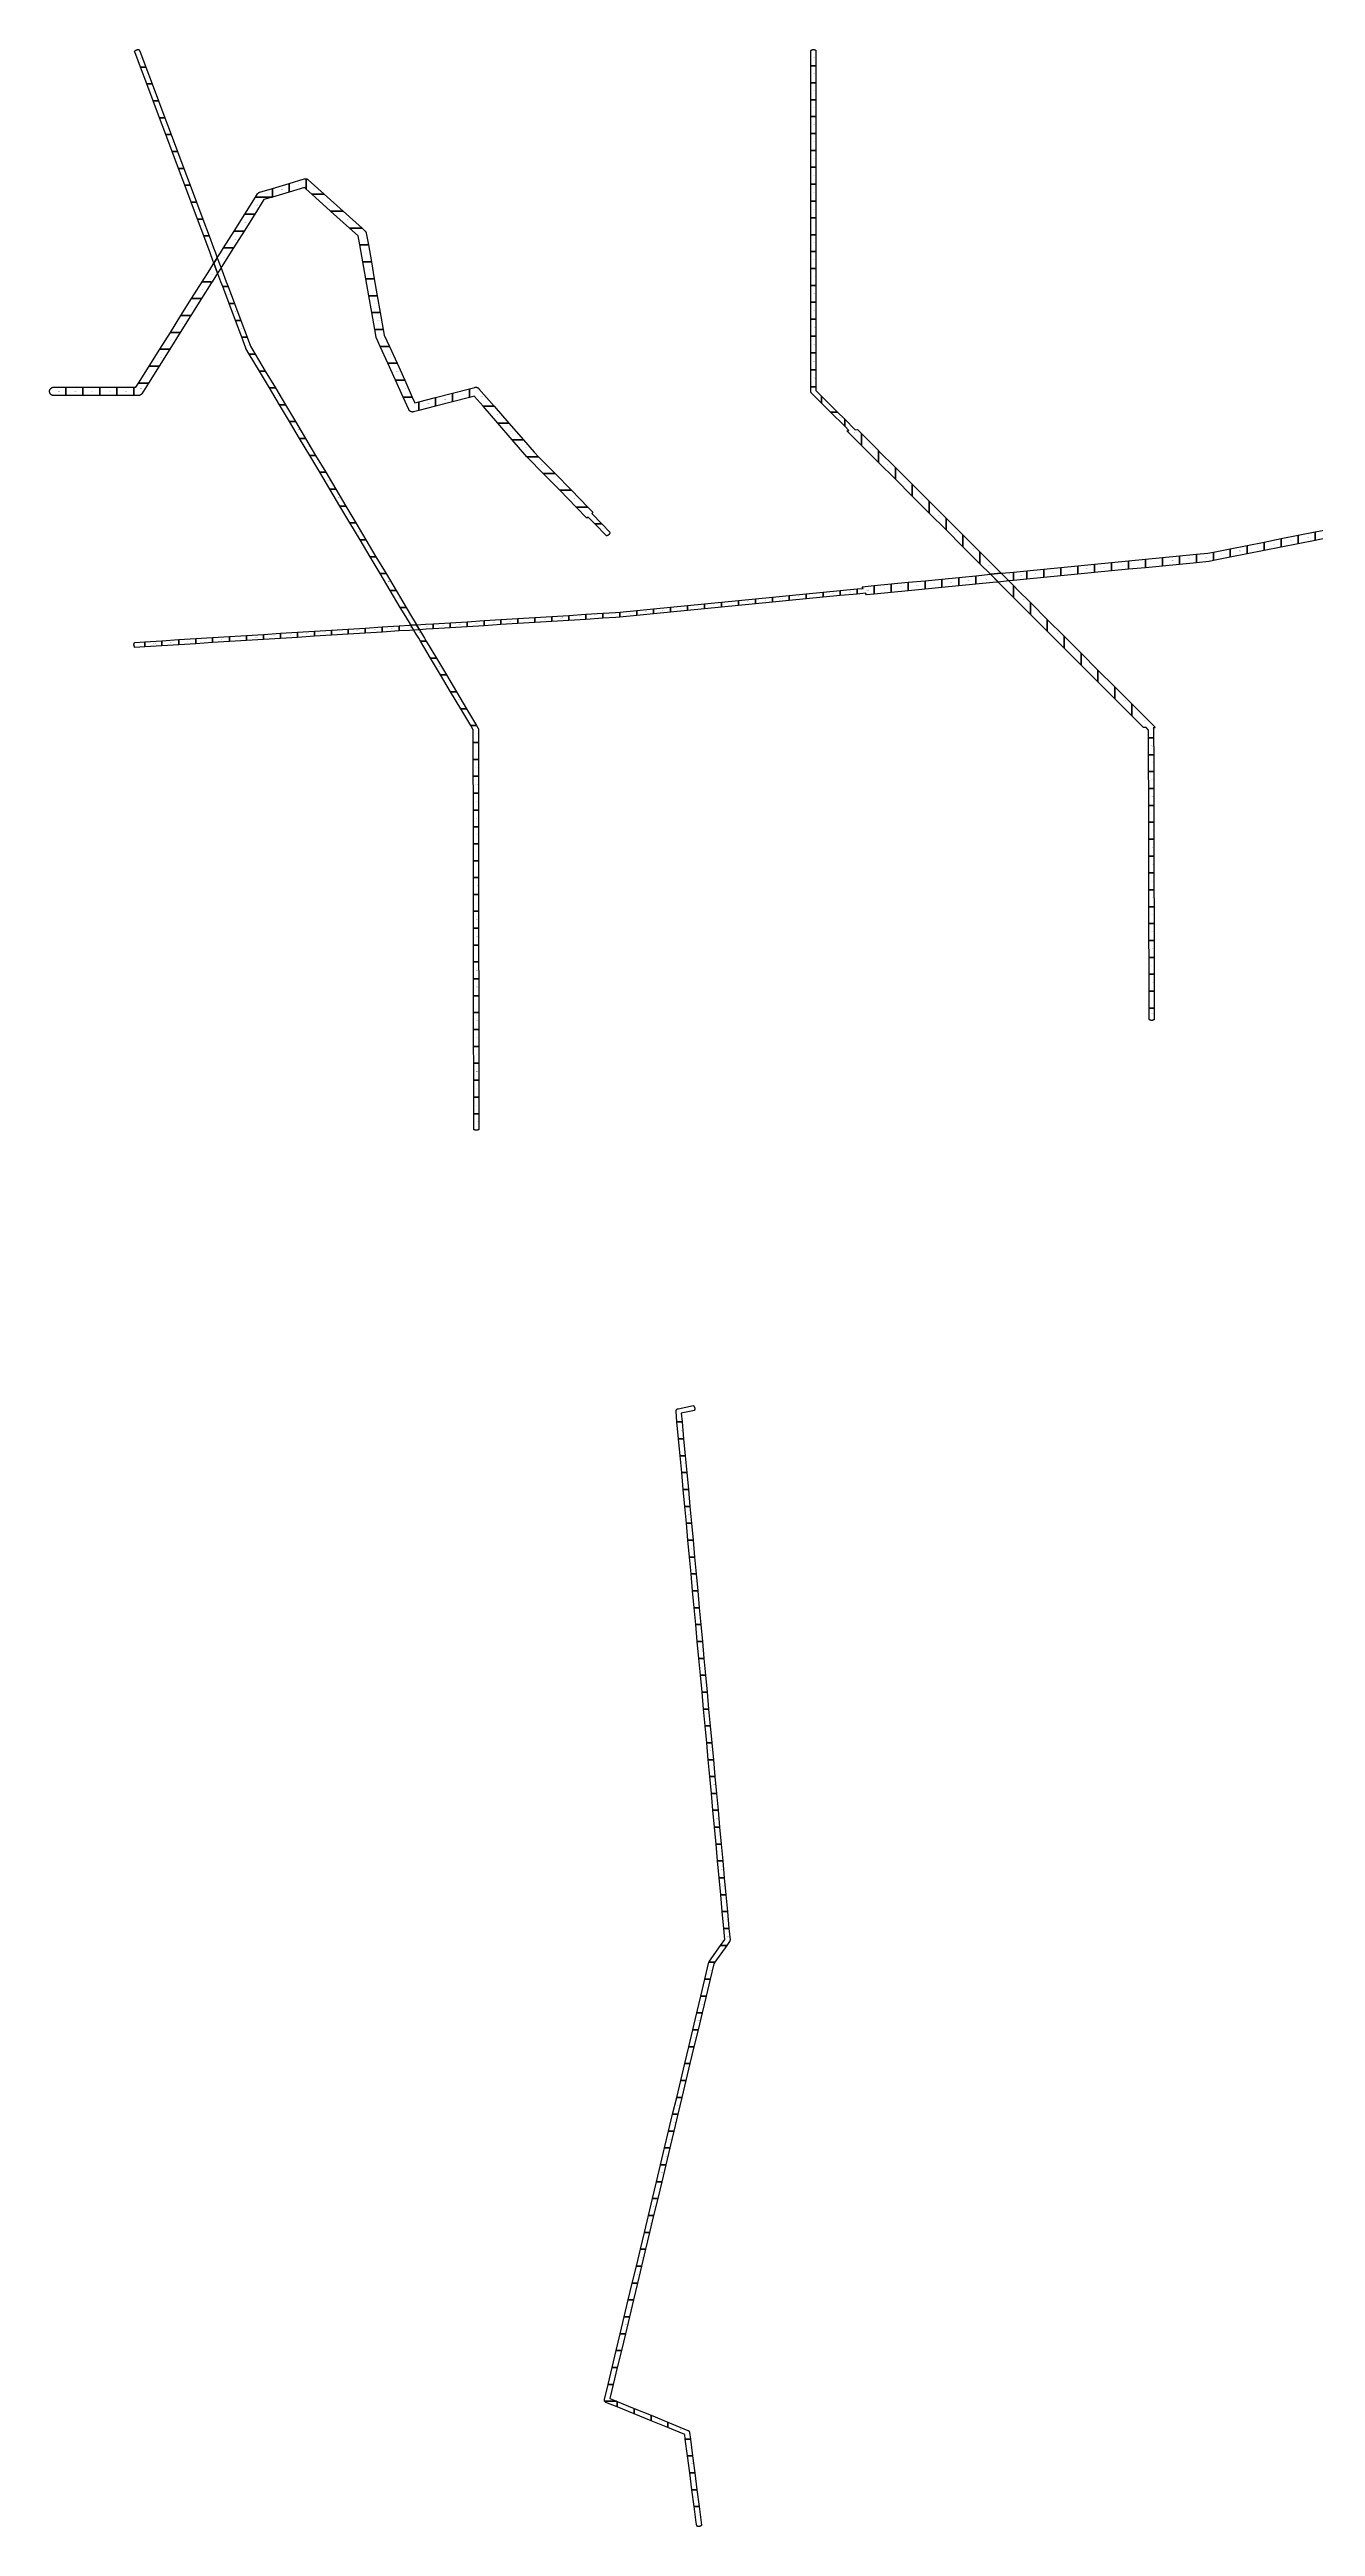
# Model space of a CAD drawing. Header units: inches. Extents: x 191938 to 500245, y 9613556 to 9818903.
# Drawn here: x 294750 to 369737, y 9613556 to 9760249 of the extents above; entities that cross this region are included whole.
import ezdxf

# ---------------------------------------------------------------- set-up
doc = ezdxf.new("R2010")
doc.units = ezdxf.units.IN
doc.header["$MEASUREMENT"] = 0
doc.layers.add('s', color=7, linetype='Continuous')
doc.layers.add('TILING_1_KM', color=10, linetype='Continuous')
doc.styles.get("Standard").update_dxf_attribs({"font": 'arial.ttf'})

msp = doc.modelspace()

# ---------------------------------------------------------------- linework, layer by layer
at = {"layer": 'TILING_1_KM'}
for points in [[(300456, 9759210), (300136, 9759210), (299860, 9759948), (299858, 9759951), (299855, 9759962), (299792, 9760138), (299801, 9760151), (299812, 9760164), (299823, 9760176), (299835, 9760187), (299847, 9760197), (299861, 9760207), (299875, 9760215), (299889, 9760223), (299904, 9760230), (299919, 9760235), (299935, 9760240), (299951, 9760244), (299967, 9760246), (299983, 9760248), (300000, 9760249), (300016, 9760248), (300032, 9760247), (300049, 9760244), (300064, 9760240), (300139, 9760056), (300141, 9760051), (300456, 9759210)], [(340150, 9759278), (339850, 9759278), (339850, 9760199), (339861, 9760207), (339875, 9760215), (339889, 9760223), (339904, 9760230), (339919, 9760235), (339935, 9760240), (339951, 9760244), (339967, 9760246), (339983, 9760248), (340000, 9760249), (340016, 9760248), (340032, 9760246), (340049, 9760244), (340064, 9760240), (340080, 9760235), (340095, 9760230), (340110, 9760223), (340125, 9760215), (340139, 9760207), (340150, 9760199), (340150, 9759278)], [(300831, 9758210), (300511, 9758210), (300136, 9759210), (300456, 9759210), (300831, 9758210)], [(301206, 9757210), (300886, 9757210), (300511, 9758210), (300831, 9758210), (301206, 9757210)], [(340150, 9758278), (339850, 9758278), (339850, 9759278), (340150, 9759278), (340150, 9758278)], [(340150, 9757278), (339850, 9757278), (339850, 9758278), (340150, 9758278), (340150, 9757278)], [(301581, 9756210), (301260, 9756210), (300886, 9757210), (301206, 9757210), (301581, 9756210)], [(340150, 9756278), (339850, 9756278), (339850, 9757278), (340150, 9757278), (340150, 9756278)], [(301956, 9755210), (301635, 9755210), (301260, 9756210), (301581, 9756210), (301956, 9755210)], [(302330, 9754210), (302010, 9754210), (301635, 9755210), (301956, 9755210), (302330, 9754210)], [(340150, 9755278), (339850, 9755278), (339850, 9756278), (340150, 9756278), (340150, 9755278)], [(340150, 9754278), (339850, 9754278), (339850, 9755278), (340150, 9755278), (340150, 9754278)], [(302705, 9753210), (302385, 9753210), (302010, 9754210), (302330, 9754210), (302705, 9753210)], [(340150, 9753278), (339850, 9753278), (339850, 9754278), (340150, 9754278), (340150, 9753278)], [(303080, 9752210), (302760, 9752210), (302385, 9753210), (302705, 9753210), (303080, 9752210)], [(303455, 9751210), (303135, 9751210), (302760, 9752210), (303080, 9752210), (303455, 9751210)], [(308948, 9751804), (307948, 9751508), (307948, 9752027), (308948, 9752323), (308948, 9751804)], [(309948, 9752592), (309948, 9751975), (309843, 9752069), (308948, 9751804), (308948, 9752323), (309835, 9752585), (309841, 9752587), (309857, 9752591), (309873, 9752593), (309889, 9752595), (309906, 9752596), (309922, 9752595), (309938, 9752594), (309948, 9752592)], [(311027, 9751676), (310281, 9751676), (309948, 9751975), (309948, 9752592), (309955, 9752591), (309970, 9752587), (309986, 9752583), (310001, 9752577), (310016, 9752570), (310031, 9752562), (310045, 9752554), (310058, 9752544), (310071, 9752534), (310074, 9752532), (311027, 9751676)], [(340150, 9752278), (339850, 9752278), (339850, 9753278), (340150, 9753278), (340150, 9752278)], [(340150, 9751278), (339850, 9751278), (339850, 9752278), (340150, 9752278), (340150, 9751278)], [(303830, 9750210), (303509, 9750210), (303135, 9751210), (303455, 9751210), (303830, 9750210)], [(306907, 9750501), (306317, 9750501), (306948, 9751503), (307930, 9751503), (307448, 9751360), (306907, 9750501)], [(307948, 9751508), (307930, 9751503), (306948, 9751503), (307074, 9751704), (307078, 9751710), (307087, 9751723), (307098, 9751736), (307109, 9751748), (307121, 9751759), (307134, 9751769), (307147, 9751779), (307161, 9751787), (307175, 9751795), (307190, 9751802), (307205, 9751807), (307215, 9751810), (307948, 9752027), (307948, 9751508)], [(312144, 9750675), (311397, 9750675), (310281, 9751676), (311027, 9751676), (312144, 9750675)], [(340150, 9750278), (339850, 9750278), (339850, 9751278), (340150, 9751278), (340150, 9750278)], [(304204, 9749210), (303884, 9749210), (303509, 9750210), (303830, 9750210), (304204, 9749210)], [(305647, 9748500), (305057, 9748500), (305687, 9749500), (306277, 9749500), (305647, 9748500)], [(306277, 9749500), (305687, 9749500), (306317, 9750501), (306907, 9750501), (306277, 9749500)], [(313260, 9749674), (312514, 9749674), (311397, 9750675), (312144, 9750675), (313260, 9749674)], [(313635, 9748673), (313127, 9748673), (313033, 9749209), (312514, 9749674), (313260, 9749674), (313432, 9749521), (313441, 9749512), (313452, 9749500), (313462, 9749488), (313472, 9749474), (313480, 9749461), (313488, 9749446), (313495, 9749431), (313501, 9749416), (313505, 9749401), (313509, 9749385), (313510, 9749379), (313635, 9748673)], [(340150, 9749278), (339850, 9749278), (339850, 9750278), (340150, 9750278), (340150, 9749278)], [(340150, 9748278), (339850, 9748278), (339850, 9749278), (340150, 9749278), (340150, 9748278)], [(304689, 9747916), (304489, 9747598), (304427, 9747763), (304259, 9748210), (303884, 9749210), (304204, 9749210), (304471, 9748500), (304579, 9748210), (304689, 9747916)], [(304709, 9747010), (304489, 9747598), (304689, 9747916), (304874, 9748210), (305057, 9748500), (305647, 9748500), (305017, 9747499), (304954, 9747400), (304909, 9747329), (304709, 9747010)], [(304489, 9747598), (304689, 9747916), (304954, 9747210), (305221, 9746498), (305329, 9746210), (305009, 9746210), (304901, 9746498), (304489, 9747598)], [(313812, 9747672), (313304, 9747672), (313127, 9748673), (313635, 9748673), (313812, 9747672)], [(340150, 9747278), (339850, 9747278), (339850, 9748278), (340150, 9748278), (340150, 9747278)], [(304329, 9746407), (303757, 9745498), (303167, 9745498), (303797, 9746498), (304329, 9746498), (304387, 9746498), (304329, 9746407)], [(304709, 9747010), (304387, 9746498), (304329, 9746407), (304329, 9746498), (303797, 9746498), (304244, 9747210), (304427, 9747499), (304489, 9747598), (304709, 9747010)], [(313989, 9746670), (313482, 9746670), (313304, 9747672), (313812, 9747672), (313989, 9746670)], [(314166, 9745669), (313659, 9745669), (313482, 9746670), (313989, 9746670), (314166, 9745669)], [(340150, 9746278), (339850, 9746278), (339850, 9747278), (340150, 9747278), (340150, 9746278)], [(303757, 9745498), (303127, 9744497), (302537, 9744497), (303167, 9745498), (303757, 9745498)], [(305704, 9745210), (305384, 9745210), (305009, 9746210), (305329, 9746210), (305704, 9745210)], [(306079, 9744210), (305758, 9744210), (305384, 9745210), (305704, 9745210), (306079, 9744210)], [(314344, 9744668), (313836, 9744668), (313659, 9745669), (314166, 9745669), (314344, 9744668)], [(340150, 9745278), (339850, 9745278), (339850, 9746278), (340150, 9746278), (340150, 9745278)], [(340150, 9744278), (339850, 9744278), (339850, 9745278), (340150, 9745278), (340150, 9744278)], [(301867, 9742496), (301276, 9742496), (301906, 9743497), (302497, 9743497), (301867, 9742496)], [(303127, 9744497), (302497, 9743497), (301906, 9743497), (302537, 9744497), (303127, 9744497)], [(306453, 9743210), (306133, 9743210), (305758, 9744210), (306079, 9744210), (306453, 9743210)], [(314521, 9743667), (314013, 9743667), (313836, 9744668), (314344, 9744668), (314521, 9743667)], [(314883, 9742666), (314334, 9742666), (314110, 9743162), (314107, 9743169), (314101, 9743184), (314097, 9743199), (314093, 9743215), (314092, 9743221), (314013, 9743667), (314521, 9743667), (314579, 9743338), (314883, 9742666)], [(340150, 9743278), (339850, 9743278), (339850, 9744278), (340150, 9744278), (340150, 9743278)], [(301237, 9741495), (300646, 9741495), (301276, 9742496), (301867, 9742496), (301237, 9741495)], [(306933, 9742210), (306585, 9742210), (306385, 9742546), (306384, 9742546), (306379, 9742556), (306375, 9742565), (306373, 9742571), (306133, 9743210), (306453, 9743210), (306650, 9742686), (306933, 9742210)], [(307530, 9741210), (307181, 9741210), (306585, 9742210), (306933, 9742210), (307530, 9741210)], [(315336, 9741665), (314788, 9741665), (314334, 9742666), (314883, 9742666), (315336, 9741665)], [(340150, 9742278), (339850, 9742278), (339850, 9743278), (340150, 9743278), (340150, 9742278)], [(340150, 9741278), (339850, 9741278), (339850, 9742278), (340150, 9742278), (340150, 9741278)], [(299739, 9739751), (299739, 9740249), (299861, 9740249), (300016, 9740495), (300607, 9740495), (300212, 9739868), (300208, 9739862), (300199, 9739849), (300188, 9739836), (300177, 9739824), (300165, 9739813), (300153, 9739803), (300139, 9739793), (300125, 9739785), (300111, 9739777), (300096, 9739770), (300081, 9739765), (300065, 9739760), (300049, 9739756), (300033, 9739754), (300017, 9739752), (300000, 9739751), (300000, 9739751), (299739, 9739751)], [(300607, 9740495), (300016, 9740495), (300646, 9741495), (301237, 9741495), (300607, 9740495)], [(308126, 9740210), (307777, 9740210), (307181, 9741210), (307530, 9741210), (308126, 9740210)], [(315789, 9740663), (315241, 9740663), (314788, 9741665), (315336, 9741665), (315789, 9740663)], [(316240, 9739668), (315691, 9739668), (315241, 9740663), (315789, 9740663), (316240, 9739668)], [(340150, 9740278), (339850, 9740278), (339850, 9741278), (340150, 9741278), (340150, 9740278)], [(295720, 9740249), (295720, 9739751), (295000, 9739751), (294984, 9739752), (294968, 9739753), (294952, 9739756), (294936, 9739760), (294920, 9739764), (294905, 9739770), (294890, 9739777), (294875, 9739785), (294861, 9739793), (294848, 9739803), (294835, 9739813), (294823, 9739824), (294812, 9739836), (294802, 9739848), (294792, 9739862), (294784, 9739875), (294776, 9739890), (294769, 9739905), (294763, 9739920), (294759, 9739935), (294755, 9739951), (294752, 9739967), (294750, 9739983), (294750, 9740000), (294750, 9740016), (294752, 9740032), (294755, 9740048), (294758, 9740064), (294763, 9740080), (294769, 9740095), (294776, 9740110), (294783, 9740124), (294792, 9740138), (294801, 9740151), (294812, 9740164), (294823, 9740176), (294835, 9740187), (294847, 9740197), (294861, 9740207), (294875, 9740215), (294889, 9740223), (294904, 9740230), (294919, 9740235), (294935, 9740240), (294951, 9740244), (294967, 9740246), (294983, 9740248), (295000, 9740249), (295000, 9740249), (295720, 9740249)], [(296725, 9740249), (296725, 9739751), (295720, 9739751), (295720, 9740249), (296725, 9740249)], [(297730, 9740249), (297730, 9739751), (296725, 9739751), (296725, 9740249), (297730, 9740249)], [(298734, 9740249), (298734, 9739751), (297730, 9739751), (297730, 9740249), (298734, 9740249)], [(299739, 9740249), (299739, 9739751), (298734, 9739751), (298734, 9740249), (299739, 9740249)], [(308722, 9739210), (308373, 9739210), (307777, 9740210), (308126, 9740210), (308722, 9739210)], [(309318, 9738210), (308970, 9738210), (308373, 9739210), (308722, 9739210), (309318, 9738210)], [(316616, 9739381), (316616, 9738867), (316317, 9738789), (316303, 9738786), (316287, 9738784), (316271, 9738782), (316254, 9738781), (316238, 9738782), (316222, 9738783), (316206, 9738786), (316190, 9738790), (316174, 9738794), (316159, 9738800), (316144, 9738807), (316129, 9738815), (316115, 9738823), (316102, 9738833), (316089, 9738843), (316077, 9738854), (316066, 9738866), (316056, 9738878), (316046, 9738892), (316038, 9738905), (316030, 9738920), (316026, 9738928), (315691, 9739668), (316240, 9739668), (316395, 9739324), (316616, 9739381)], [(317621, 9739127), (316616, 9738867), (316616, 9739381), (317621, 9739641), (317621, 9739127)], [(318625, 9739387), (317621, 9739127), (317621, 9739641), (318625, 9739901), (318625, 9739387)], [(319630, 9739647), (318625, 9739387), (318625, 9739901), (319630, 9740161), (319630, 9739647)], [(321093, 9739123), (320432, 9739123), (319912, 9739720), (319630, 9739647), (319630, 9740161), (319937, 9740241), (319951, 9740244), (319967, 9740246), (319983, 9740248), (320000, 9740249), (320016, 9740248), (320032, 9740247), (320049, 9740244), (320064, 9740240), (320080, 9740236), (320095, 9740230), (320110, 9740223), (320125, 9740215), (320139, 9740207), (320152, 9740197), (320165, 9740187), (320177, 9740176), (320188, 9740164), (320189, 9740163), (321093, 9739123)], [(321958, 9738127), (321297, 9738127), (320432, 9739123), (321093, 9739123), (321958, 9738127)], [(340484, 9739727), (340484, 9739305), (339894, 9739894), (339887, 9739902), (339881, 9739910), (339875, 9739918), (339870, 9739926), (339865, 9739934), (339861, 9739943), (339858, 9739952), (339855, 9739962), (339853, 9739971), (339851, 9739981), (339850, 9739990), (339850, 9740001), (339850, 9740278), (340150, 9740278), (340150, 9740061), (340484, 9739727)], [(341434, 9738778), (341011, 9738778), (340484, 9739305), (340484, 9739727), (341434, 9738778)], [(309914, 9737210), (309566, 9737210), (308970, 9738210), (309318, 9738210), (309914, 9737210)], [(322824, 9737131), (322163, 9737131), (321297, 9738127), (321958, 9738127), (322824, 9737131)], [(341853, 9738359), (341853, 9737936), (341011, 9738778), (341434, 9738778), (341853, 9738359)], [(342853, 9737500), (342853, 9736795), (341980, 9737667), (342105, 9737684), (341853, 9737936), (341853, 9738359), (342476, 9737735), (342600, 9737752), (342853, 9737500)], [(343853, 9736491), (343853, 9735795), (342853, 9736795), (342853, 9737500), (343853, 9736500), (343853, 9736491)], [(310510, 9736210), (310162, 9736210), (309566, 9737210), (309914, 9737210), (310510, 9736210)], [(311107, 9735210), (310758, 9735210), (310162, 9736210), (310510, 9736210), (311107, 9735210)], [(323719, 9736135), (323028, 9736135), (322163, 9737131), (322824, 9737131), (323449, 9736411), (323719, 9736135)], [(324692, 9735139), (323995, 9735139), (323086, 9736070), (323077, 9736079), (323076, 9736080), (323028, 9736135), (323719, 9736135), (324692, 9735139)], [(344853, 9735482), (344853, 9734795), (343853, 9735795), (343853, 9736491), (343862, 9736491), (344853, 9735500), (344853, 9735482)], [(311703, 9734210), (311354, 9734210), (310758, 9735210), (311107, 9735210), (311703, 9734210)], [(325666, 9734144), (324968, 9734144), (323995, 9735139), (324692, 9735139), (325666, 9734144)], [(345853, 9734473), (345853, 9733795), (344853, 9734795), (344853, 9735482), (344871, 9735482), (345853, 9734500), (345853, 9734473)], [(312299, 9733210), (311950, 9733210), (311354, 9734210), (311703, 9734210), (312299, 9733210)], [(312895, 9732210), (312547, 9732210), (311950, 9733210), (312299, 9733210), (312895, 9732210)], [(326639, 9733148), (325941, 9733148), (324968, 9734144), (325666, 9734144), (326639, 9733148)], [(327466, 9732152), (327055, 9732152), (326654, 9732562), (326582, 9732492), (325941, 9733148), (326639, 9733148), (326938, 9732841), (326867, 9732771), (327466, 9732152)], [(346853, 9733500), (346853, 9732795), (345853, 9733795), (345853, 9734473), (345880, 9734473), (346853, 9733500)], [(347853, 9732500), (347853, 9731795), (346853, 9732795), (346853, 9733500), (347853, 9732500)], [(313491, 9731210), (313143, 9731210), (312547, 9732210), (312895, 9732210), (313491, 9731210)], [(327055, 9732152), (327466, 9732152), (327952, 9731650), (327948, 9731634), (327943, 9731619), (327938, 9731604), (327931, 9731589), (327923, 9731574), (327915, 9731561), (327905, 9731547), (327895, 9731535), (327884, 9731523), (327872, 9731512), (327859, 9731501), (327846, 9731492), (327832, 9731483), (327817, 9731476), (327803, 9731469), (327787, 9731463), (327772, 9731458), (327756, 9731455), (327740, 9731452), (327055, 9732152)], [(348853, 9731491), (348853, 9730795), (347853, 9731795), (347853, 9732500), (348853, 9731500), (348853, 9731491)], [(369716, 9731172), (368712, 9730974), (368712, 9731480), (369716, 9731679), (369716, 9731172)], [(370721, 9731776), (370721, 9731473), (370342, 9731398), (370365, 9731301), (369716, 9731172), (369716, 9731679), (370251, 9731785), (370274, 9731688), (370721, 9731776)], [(314087, 9730210), (313739, 9730210), (313143, 9731210), (313491, 9731210), (314087, 9730210)], [(314684, 9729210), (314335, 9729210), (313739, 9730210), (314087, 9730210), (314684, 9729210)], [(349853, 9729891), (349853, 9729795), (349756, 9729891), (348853, 9730795), (348853, 9731491), (348862, 9731491), (349853, 9730500), (349853, 9730482), (349853, 9729891)], [(351121, 9729231), (350479, 9729169), (349853, 9729795), (349853, 9729891), (349853, 9730482), (349853, 9730500), (350462, 9729891), (350627, 9729725), (350853, 9729500), (350880, 9729473), (351121, 9729231)], [(360674, 9729660), (359670, 9729562), (359670, 9730062), (360674, 9730160), (360674, 9729660)], [(361679, 9729758), (360674, 9729660), (360674, 9730160), (361679, 9730257), (361679, 9729758)], [(362684, 9729855), (361679, 9729758), (361679, 9730257), (362684, 9730355), (362684, 9729855)], [(363688, 9729979), (363442, 9729930), (363426, 9729928), (363418, 9729927), (362684, 9729855), (362684, 9730355), (363357, 9730420), (363688, 9730486), (363688, 9729979)], [(364693, 9730178), (363688, 9729979), (363688, 9730486), (364693, 9730685), (364693, 9730178)], [(365698, 9730377), (364693, 9730178), (364693, 9730685), (365698, 9730884), (365698, 9730377)], [(366702, 9730576), (365698, 9730377), (365698, 9730884), (366702, 9731083), (366702, 9730576)], [(367707, 9730775), (366702, 9730576), (366702, 9731083), (367707, 9731281), (367707, 9730775)], [(368712, 9730974), (367707, 9730775), (367707, 9731281), (368712, 9731480), (368712, 9730974)], [(315280, 9728210), (314931, 9728210), (314335, 9729210), (314684, 9729210), (315280, 9728210)], [(345604, 9728195), (344599, 9728098), (344599, 9728597), (345604, 9728695), (345604, 9728195)], [(346609, 9728293), (345604, 9728195), (345604, 9728695), (346609, 9728793), (346609, 9728293)], [(347613, 9728391), (346609, 9728293), (346609, 9728793), (347613, 9728890), (347613, 9728391)], [(348618, 9728488), (347613, 9728391), (347613, 9728890), (348618, 9728988), (348618, 9728488)], [(349623, 9728586), (348618, 9728488), (348618, 9728988), (349623, 9729086), (349623, 9728586)], [(350934, 9728713), (350853, 9728706), (350627, 9728684), (349623, 9728586), (349623, 9729086), (350479, 9729169), (350934, 9728713)], [(351577, 9728776), (350934, 9728713), (350479, 9729169), (351121, 9729231), (351632, 9729281), (351853, 9729302), (351853, 9728803), (351632, 9728781), (351577, 9728776)], [(350479, 9729169), (351121, 9729231), (351632, 9728721), (351853, 9728500), (351853, 9728464), (351853, 9728259), (351853, 9727795), (351388, 9728259), (350479, 9729169)], [(352637, 9728879), (351853, 9728803), (351853, 9729302), (352637, 9729378), (352637, 9728879)], [(353641, 9728977), (352637, 9728879), (352637, 9729378), (353641, 9729476), (353641, 9728977)], [(354646, 9729074), (353641, 9728977), (353641, 9729476), (354646, 9729574), (354646, 9729074)], [(355651, 9729172), (354646, 9729074), (354646, 9729574), (355651, 9729671), (355651, 9729172)], [(356655, 9729269), (355651, 9729172), (355651, 9729671), (356655, 9729769), (356655, 9729269)], [(357660, 9729367), (356655, 9729269), (356655, 9729769), (357660, 9729867), (357660, 9729367)], [(358665, 9729465), (357660, 9729367), (357660, 9729867), (358665, 9729964), (358665, 9729465)], [(359670, 9729562), (358665, 9729465), (358665, 9729964), (359670, 9730062), (359670, 9729562)], [(315876, 9727210), (315527, 9727210), (314931, 9728210), (315280, 9728210), (315876, 9727210)], [(331538, 9726929), (330534, 9726831), (330534, 9727130), (331538, 9727228), (331538, 9726929)], [(332543, 9727027), (331538, 9726929), (331538, 9727228), (332543, 9727325), (332543, 9727027)], [(333548, 9727124), (332543, 9727027), (332543, 9727325), (333548, 9727423), (333548, 9727124)], [(334552, 9727222), (333548, 9727124), (333548, 9727423), (334552, 9727520), (334552, 9727222)], [(335557, 9727320), (334552, 9727222), (334552, 9727520), (335557, 9727618), (335557, 9727320)], [(336562, 9727417), (335557, 9727320), (335557, 9727618), (336562, 9727716), (336562, 9727417)], [(337566, 9727515), (336562, 9727417), (336562, 9727716), (337566, 9727813), (337566, 9727515)], [(338571, 9727612), (337566, 9727515), (337566, 9727813), (338571, 9727911), (338571, 9727612)], [(339576, 9727710), (338571, 9727612), (338571, 9727911), (339576, 9728009), (339576, 9727710)], [(340580, 9727808), (339576, 9727710), (339576, 9728009), (340580, 9728106), (340580, 9727808)], [(341585, 9727905), (340580, 9727808), (340580, 9728106), (341585, 9728204), (341585, 9727905)], [(342590, 9728003), (341585, 9727905), (341585, 9728204), (342590, 9728302), (342590, 9728003)], [(343595, 9728000), (343139, 9727956), (343089, 9728051), (342590, 9728003), (342590, 9728302), (342941, 9728336), (342891, 9728431), (343595, 9728500), (343595, 9728000)], [(344599, 9728098), (343595, 9728000), (343595, 9728500), (344599, 9728597), (344599, 9728098)], [(352853, 9727456), (352853, 9726796), (351853, 9727796), (351853, 9728260), (351853, 9728500), (351889, 9728465), (352094, 9728260), (352853, 9727501), (352853, 9727456)], [(353853, 9726500), (353853, 9725795), (352853, 9726795), (352853, 9727501), (352898, 9727455), (353853, 9726500)], [(310440, 9725499), (309435, 9725437), (309435, 9725738), (310440, 9725801), (310440, 9725499)], [(311444, 9725562), (310440, 9725499), (310440, 9725801), (311444, 9725863), (311444, 9725562)], [(312449, 9725625), (311444, 9725562), (311444, 9725863), (312449, 9725926), (312449, 9725625)], [(313454, 9725687), (312449, 9725625), (312449, 9725926), (313454, 9725988), (313454, 9725687)], [(314458, 9725750), (313454, 9725687), (313454, 9725988), (314458, 9726051), (314458, 9725750)], [(315463, 9725813), (314458, 9725750), (314458, 9726051), (315463, 9726113), (315463, 9725813)], [(316664, 9725888), (316068, 9725851), (315463, 9725813), (315463, 9726113), (316068, 9726151), (316492, 9726177), (316664, 9725888)], [(316492, 9726177), (316156, 9726156), (316124, 9726210), (315848, 9726671), (315527, 9727210), (315876, 9727210), (316197, 9726671), (316468, 9726217), (316472, 9726210), (316492, 9726177)], [(316664, 9725888), (316966, 9725382), (317068, 9725210), (316720, 9725210), (316617, 9725382), (316468, 9725632), (316328, 9725867), (316156, 9726156), (316492, 9726177), (316664, 9725888)], [(316664, 9725888), (316492, 9726177), (317018, 9726210), (317473, 9726238), (317473, 9725938), (317068, 9725913), (316664, 9725888)], [(318477, 9726001), (317473, 9725938), (317473, 9726238), (318477, 9726301), (318477, 9726001)], [(319482, 9726064), (318477, 9726001), (318477, 9726301), (319482, 9726363), (319482, 9726064)], [(320487, 9726126), (319482, 9726064), (319482, 9726363), (320487, 9726426), (320487, 9726126)], [(321491, 9726189), (320487, 9726126), (320487, 9726426), (321491, 9726488), (321491, 9726189)], [(322496, 9726252), (321491, 9726189), (321491, 9726488), (322496, 9726551), (322496, 9726252)], [(323501, 9726314), (322496, 9726252), (322496, 9726551), (323501, 9726613), (323501, 9726314)], [(324505, 9726377), (323501, 9726314), (323501, 9726613), (324505, 9726676), (324505, 9726377)], [(325510, 9726440), (324505, 9726377), (324505, 9726676), (325510, 9726738), (325510, 9726440)], [(326515, 9726503), (325510, 9726440), (325510, 9726738), (326515, 9726801), (326515, 9726503)], [(327519, 9726565), (326515, 9726503), (326515, 9726801), (327519, 9726863), (327519, 9726565)], [(328524, 9726636), (328295, 9726614), (328289, 9726613), (328289, 9726613), (327519, 9726565), (327519, 9726863), (328267, 9726910), (328524, 9726935), (328524, 9726636)], [(329529, 9726734), (328524, 9726636), (328524, 9726935), (329529, 9727032), (329529, 9726734)], [(330534, 9726831), (329529, 9726734), (329529, 9727032), (330534, 9727130), (330534, 9726831)], [(354853, 9725500), (354853, 9724795), (353853, 9725795), (353853, 9726500), (354853, 9725500)], [(300393, 9724872), (299812, 9724836), (299801, 9724849), (299792, 9724862), (299783, 9724876), (299775, 9724890), (299769, 9724905), (299763, 9724920), (299758, 9724936), (299754, 9724951), (299752, 9724968), (299750, 9724984), (299749, 9725000), (299750, 9725016), (299752, 9725032), (299754, 9725048), (299758, 9725064), (299763, 9725080), (299768, 9725095), (299775, 9725110), (299783, 9725124), (299791, 9725138), (300393, 9725176), (300393, 9724872)], [(301397, 9724935), (300393, 9724872), (300393, 9725176), (301397, 9725238), (301397, 9724935)], [(302402, 9724998), (301397, 9724935), (301397, 9725238), (302402, 9725301), (302402, 9724998)], [(303407, 9725060), (302402, 9724998), (302402, 9725301), (303407, 9725363), (303407, 9725060)], [(304412, 9725123), (303407, 9725060), (303407, 9725363), (304412, 9725426), (304412, 9725123)], [(305416, 9725186), (304412, 9725123), (304412, 9725426), (305416, 9725488), (305416, 9725186)], [(306421, 9725249), (305416, 9725186), (305416, 9725488), (306421, 9725551), (306421, 9725249)], [(307426, 9725311), (306421, 9725249), (306421, 9725551), (307426, 9725613), (307426, 9725311)], [(308430, 9725374), (307426, 9725311), (307426, 9725613), (308430, 9725676), (308430, 9725374)], [(309435, 9725437), (308430, 9725374), (308430, 9725676), (309435, 9725738), (309435, 9725437)], [(317664, 9724210), (317316, 9724210), (316720, 9725210), (317068, 9725210), (317664, 9724210)], [(355853, 9724500), (355853, 9723795), (354853, 9724795), (354853, 9725500), (355853, 9724500)], [(356853, 9723500), (356853, 9722795), (355853, 9723795), (355853, 9724500), (356853, 9723500)], [(318261, 9723210), (317912, 9723210), (317316, 9724210), (317664, 9724210), (318261, 9723210)], [(318857, 9722210), (318508, 9722210), (317912, 9723210), (318261, 9723210), (318857, 9722210)], [(357853, 9722500), (357853, 9721795), (356853, 9722795), (356853, 9723500), (357853, 9722500)], [(319453, 9721210), (319104, 9721210), (318508, 9722210), (318857, 9722210), (319453, 9721210)], [(358853, 9721500), (358853, 9720795), (357853, 9721795), (357853, 9722500), (358853, 9721500)], [(360151, 9719482), (359851, 9719482), (359850, 9719939), (359701, 9720088), (359559, 9720088), (358853, 9720795), (358853, 9721500), (360177, 9720175), (360188, 9720164), (360198, 9720152), (360208, 9720138), (360216, 9720124), (360224, 9720110), (360231, 9720095), (360234, 9720087), (360121, 9720087), (360125, 9720082), (360130, 9720074), (360135, 9720066), (360139, 9720057), (360142, 9720048), (360145, 9720038), (360147, 9720029), (360149, 9720019), (360150, 9720010), (360150, 9719999), (360151, 9719482)], [(320049, 9720210), (319701, 9720210), (319104, 9721210), (319453, 9721210), (320049, 9720210)], [(320151, 9719210), (319851, 9719210), (319850, 9719959), (319701, 9720210), (320049, 9720210), (320129, 9720076), (320129, 9720075), (320135, 9720066), (320139, 9720057), (320142, 9720048), (320145, 9720038), (320147, 9720029), (320149, 9720020), (320150, 9720010), (320150, 9719999), (320151, 9719210)], [(320153, 9718210), (319852, 9718210), (319851, 9719210), (320151, 9719210), (320153, 9718210)], [(360153, 9718482), (359853, 9718482), (359851, 9719482), (360151, 9719482), (360153, 9718482)], [(360156, 9717482), (359855, 9717482), (359853, 9718482), (360153, 9718482), (360156, 9717482)], [(320154, 9717210), (319853, 9717210), (319852, 9718210), (320153, 9718210), (320154, 9717210)], [(320155, 9716210), (319855, 9716210), (319853, 9717210), (320154, 9717210), (320155, 9716210)], [(360158, 9716482), (359857, 9716482), (359855, 9717482), (360156, 9717482), (360158, 9716482)], [(320157, 9715210), (319856, 9715210), (319855, 9716210), (320155, 9716210), (320157, 9715210)], [(360160, 9715482), (359859, 9715482), (359857, 9716482), (360158, 9716482), (360160, 9715482)], [(360162, 9714482), (359861, 9714482), (359859, 9715482), (360160, 9715482), (360162, 9714482)], [(320158, 9714210), (319857, 9714210), (319856, 9715210), (320157, 9715210), (320158, 9714210)], [(320159, 9713210), (319858, 9713210), (319857, 9714210), (320158, 9714210), (320159, 9713210)], [(360164, 9713482), (359864, 9713482), (359861, 9714482), (360162, 9714482), (360164, 9713482)], [(320161, 9712210), (319859, 9712210), (319858, 9713210), (320159, 9713210), (320161, 9712210)], [(360166, 9712482), (359866, 9712482), (359864, 9713482), (360164, 9713482), (360166, 9712482)], [(320162, 9711210), (319861, 9711210), (319859, 9712210), (320161, 9712210), (320162, 9711210)], [(320164, 9710210), (319862, 9710210), (319861, 9711210), (320162, 9711210), (320164, 9710210)], [(360169, 9711482), (359868, 9711482), (359866, 9712482), (360166, 9712482), (360169, 9711482)], [(360171, 9710482), (359870, 9710482), (359868, 9711482), (360169, 9711482), (360171, 9710482)], [(320165, 9709210), (319863, 9709210), (319862, 9710210), (320164, 9710210), (320165, 9709210)], [(360173, 9709482), (359872, 9709482), (359870, 9710482), (360171, 9710482), (360173, 9709482)], [(320166, 9708210), (319864, 9708210), (319863, 9709210), (320165, 9709210), (320166, 9708210)], [(320168, 9707210), (319865, 9707210), (319864, 9708210), (320166, 9708210), (320168, 9707210)], [(360175, 9708482), (359874, 9708482), (359872, 9709482), (360173, 9709482), (360175, 9708482)], [(360177, 9707482), (359876, 9707482), (359874, 9708482), (360175, 9708482), (360177, 9707482)], [(320169, 9706210), (319867, 9706210), (319865, 9707210), (320168, 9707210), (320169, 9706210)], [(360180, 9706482), (359878, 9706482), (359876, 9707482), (360177, 9707482), (360180, 9706482)], [(320171, 9705210), (319868, 9705210), (319867, 9706210), (320169, 9706210), (320171, 9705210)], [(360182, 9705482), (359880, 9705482), (359878, 9706482), (360180, 9706482), (360182, 9705482)], [(360184, 9704482), (359882, 9704482), (359880, 9705482), (360182, 9705482), (360184, 9704482)], [(320172, 9704210), (319869, 9704210), (319868, 9705210), (320171, 9705210), (320172, 9704210)], [(320173, 9703210), (319870, 9703210), (319869, 9704210), (320172, 9704210), (320173, 9703210)], [(360186, 9703482), (359884, 9703482), (359882, 9704482), (360184, 9704482), (360186, 9703482)], [(320175, 9702210), (319872, 9702210), (319870, 9703210), (320173, 9703210), (320175, 9702210)], [(359884, 9703482), (360186, 9703482), (360188, 9702802), (360175, 9702792), (360161, 9702784), (360146, 9702776), (360132, 9702769), (360116, 9702764), (360101, 9702759), (360085, 9702755), (360069, 9702753), (360052, 9702751), (360036, 9702750), (360020, 9702751), (360003, 9702753), (359987, 9702755), (359971, 9702759), (359956, 9702764), (359940, 9702769), (359925, 9702776), (359911, 9702784), (359897, 9702792), (359886, 9702800), (359884, 9703482)], [(320176, 9701210), (319873, 9701210), (319872, 9702210), (320175, 9702210), (320176, 9701210)], [(320178, 9700210), (319874, 9700210), (319873, 9701210), (320176, 9701210), (320178, 9700210)], [(320179, 9699210), (319875, 9699210), (319874, 9700210), (320178, 9700210), (320179, 9699210)], [(320180, 9698210), (319876, 9698210), (319875, 9699210), (320179, 9699210), (320180, 9698210)], [(320182, 9697210), (319878, 9697210), (319876, 9698210), (320180, 9698210), (320182, 9697210)], [(319878, 9697210), (320182, 9697210), (320183, 9696293), (320170, 9696284), (320156, 9696275), (320141, 9696267), (320127, 9696261), (320111, 9696255), (320096, 9696250), (320080, 9696246), (320064, 9696244), (320047, 9696242), (320031, 9696242), (320015, 9696242), (319998, 9696244), (319982, 9696246), (319966, 9696250), (319951, 9696255), (319935, 9696260), (319920, 9696267), (319906, 9696275), (319892, 9696283), (319879, 9696293), (319878, 9697210)], [(332219, 9678968), (331917, 9678968), (331859, 9679594), (331859, 9679598), (331859, 9679608), (331859, 9679618), (331860, 9679628), (331862, 9679637), (331864, 9679647), (331867, 9679656), (331870, 9679665), (331874, 9679674), (331879, 9679682), (331884, 9679691), (331889, 9679699), (331896, 9679706), (331902, 9679713), (331910, 9679720), (331917, 9679726), (331925, 9679732), (331933, 9679737), (331942, 9679742), (331951, 9679746), (331960, 9679749), (331970, 9679752), (331981, 9679755), (332887, 9679935), (332897, 9679926), (332908, 9679915), (332918, 9679902), (332928, 9679889), (332936, 9679875), (332944, 9679861), (332951, 9679846), (332957, 9679831), (332961, 9679815), (332965, 9679799), (332968, 9679783), (332969, 9679767), (332970, 9679751), (332970, 9679734), (332968, 9679718), (332965, 9679702), (332962, 9679686), (332957, 9679671), (332951, 9679656), (332946, 9679644), (332170, 9679489), (332219, 9678968)], [(332311, 9677968), (332010, 9677968), (331917, 9678968), (332219, 9678968), (332311, 9677968)], [(332404, 9676968), (332103, 9676968), (332010, 9677968), (332311, 9677968), (332404, 9676968)], [(332496, 9675968), (332195, 9675968), (332103, 9676968), (332404, 9676968), (332496, 9675968)], [(332589, 9674968), (332288, 9674968), (332195, 9675968), (332496, 9675968), (332589, 9674968)], [(332681, 9673968), (332380, 9673968), (332288, 9674968), (332589, 9674968), (332681, 9673968)], [(332774, 9672968), (332473, 9672968), (332380, 9673968), (332681, 9673968), (332774, 9672968)], [(332867, 9671968), (332565, 9671968), (332473, 9672968), (332774, 9672968), (332867, 9671968)], [(332959, 9670968), (332658, 9670968), (332565, 9671968), (332867, 9671968), (332959, 9670968)], [(333052, 9669968), (332751, 9669968), (332658, 9670968), (332959, 9670968), (333052, 9669968)], [(333144, 9668968), (332843, 9668968), (332751, 9669968), (333052, 9669968), (333144, 9668968)], [(333237, 9667968), (332936, 9667968), (332843, 9668968), (333144, 9668968), (333237, 9667968)], [(333329, 9666968), (333028, 9666968), (332936, 9667968), (333237, 9667968), (333329, 9666968)], [(333422, 9665968), (333121, 9665968), (333028, 9666968), (333329, 9666968), (333422, 9665968)], [(333514, 9664968), (333213, 9664968), (333121, 9665968), (333422, 9665968), (333514, 9664968)], [(333607, 9663968), (333306, 9663968), (333213, 9664968), (333514, 9664968), (333607, 9663968)], [(333700, 9662968), (333399, 9662968), (333306, 9663968), (333607, 9663968), (333700, 9662968)], [(333792, 9661968), (333491, 9661968), (333399, 9662968), (333700, 9662968), (333792, 9661968)], [(333885, 9660968), (333584, 9660968), (333491, 9661968), (333792, 9661968), (333885, 9660968)], [(333977, 9659968), (333676, 9659968), (333584, 9660968), (333885, 9660968), (333977, 9659968)], [(334070, 9658968), (333769, 9658968), (333676, 9659968), (333977, 9659968), (334070, 9658968)], [(334162, 9657968), (333861, 9657968), (333769, 9658968), (334070, 9658968), (334162, 9657968)], [(334255, 9656968), (333954, 9656968), (333861, 9657968), (334162, 9657968), (334255, 9656968)], [(334348, 9655968), (334046, 9655968), (333954, 9656968), (334255, 9656968), (334348, 9655968)], [(334440, 9654968), (334139, 9654968), (334046, 9655968), (334348, 9655968), (334440, 9654968)], [(334533, 9653968), (334232, 9653968), (334139, 9654968), (334440, 9654968), (334533, 9653968)], [(334625, 9652968), (334324, 9652968), (334232, 9653968), (334533, 9653968), (334625, 9652968)], [(334718, 9651968), (334417, 9651968), (334324, 9652968), (334625, 9652968), (334718, 9651968)], [(334810, 9650968), (334509, 9650968), (334417, 9651968), (334718, 9651968), (334810, 9650968)], [(334903, 9649968), (334602, 9649968), (334509, 9650968), (334810, 9650968), (334903, 9649968)], [(334996, 9648968), (334694, 9648968), (334602, 9649968), (334903, 9649968), (334996, 9648968)], [(334868, 9647968), (334502, 9647968), (334754, 9648324), (334694, 9648968), (334996, 9648968), (335058, 9648298), (335058, 9648295), (335058, 9648284), (335058, 9648274), (335057, 9648265), (335055, 9648255), (335053, 9648246), (335050, 9648236), (335047, 9648227), (335043, 9648218), (335038, 9648210), (335033, 9648201), (335031, 9648198), (334868, 9647968)], [(333880, 9645970), (333572, 9645970), (333811, 9646970), (334162, 9646970), (334097, 9646879), (333880, 9645970)], [(334162, 9646970), (333811, 9646970), (333812, 9646974), (333813, 9646978), (333816, 9646988), (333820, 9646997), (333824, 9647006), (333828, 9647014), (333834, 9647024), (333836, 9647026), (334502, 9647968), (334868, 9647968), (334162, 9646970)], [(333641, 9644970), (333333, 9644970), (333572, 9645970), (333880, 9645970), (333641, 9644970)], [(333163, 9642970), (332855, 9642970), (333094, 9643970), (333402, 9643970), (333163, 9642970)], [(333402, 9643970), (333094, 9643970), (333333, 9644970), (333641, 9644970), (333402, 9643970)], [(332924, 9641970), (332616, 9641970), (332855, 9642970), (333163, 9642970), (332924, 9641970)], [(332446, 9639970), (332138, 9639970), (332377, 9640970), (332685, 9640970), (332446, 9639970)], [(332685, 9640970), (332377, 9640970), (332616, 9641970), (332924, 9641970), (332685, 9640970)], [(332207, 9638970), (331899, 9638970), (332138, 9639970), (332446, 9639970), (332207, 9638970)], [(331729, 9636970), (331421, 9636970), (331660, 9637970), (331968, 9637970), (331729, 9636970)], [(331968, 9637970), (331660, 9637970), (331899, 9638970), (332207, 9638970), (331968, 9637970)], [(331490, 9635970), (331182, 9635970), (331421, 9636970), (331729, 9636970), (331490, 9635970)], [(331012, 9633970), (330704, 9633970), (330943, 9634970), (331251, 9634970), (331012, 9633970)], [(331251, 9634970), (330943, 9634970), (331182, 9635970), (331490, 9635970), (331251, 9634970)], [(330773, 9632970), (330465, 9632970), (330704, 9633970), (331012, 9633970), (330773, 9632970)], [(330295, 9630970), (329987, 9630970), (330226, 9631970), (330534, 9631970), (330295, 9630970)], [(330534, 9631970), (330226, 9631970), (330465, 9632970), (330773, 9632970), (330534, 9631970)], [(330056, 9629970), (329748, 9629970), (329987, 9630970), (330295, 9630970), (330056, 9629970)], [(329578, 9627970), (329270, 9627970), (329509, 9628970), (329817, 9628970), (329578, 9627970)], [(329817, 9628970), (329509, 9628970), (329748, 9629970), (330056, 9629970), (329817, 9628970)], [(329339, 9626970), (329031, 9626970), (329270, 9627970), (329578, 9627970), (329339, 9626970)], [(329099, 9625970), (328792, 9625970), (329031, 9626970), (329339, 9626970), (329099, 9625970)], [(328621, 9623970), (328313, 9623970), (328552, 9624970), (328860, 9624970), (328621, 9623970)], [(328860, 9624970), (328552, 9624970), (328792, 9625970), (329099, 9625970), (328860, 9624970)], [(328382, 9622970), (328074, 9622970), (328313, 9623970), (328621, 9623970), (328382, 9622970)], [(328337, 9620970), (327636, 9620970), (327633, 9620976), (327629, 9620985), (327626, 9620994), (327623, 9621003), (327620, 9621012), (327619, 9621022), (327618, 9621032), (327618, 9621041), (327618, 9621051), (327619, 9621061), (327620, 9621071), (327622, 9621077), (327835, 9621970), (328143, 9621970), (327943, 9621131), (328337, 9620970)], [(328143, 9621970), (327835, 9621970), (328074, 9622970), (328382, 9622970), (328143, 9621970)], [(328382, 9620952), (328382, 9620631), (327711, 9620904), (327701, 9620908), (327692, 9620913), (327684, 9620918), (327676, 9620924), (327669, 9620930), (327661, 9620937), (327655, 9620944), (327649, 9620951), (327643, 9620959), (327638, 9620967), (327636, 9620970), (328337, 9620970), (328382, 9620952)], [(329382, 9620545), (329382, 9620224), (328382, 9620631), (328382, 9620952), (329382, 9620545)], [(330382, 9620138), (330382, 9619817), (329382, 9620224), (329382, 9620545), (330382, 9620138)], [(331382, 9619731), (331382, 9619410), (330382, 9619817), (330382, 9620138), (331382, 9619731)], [(332711, 9618733), (332409, 9618733), (332374, 9619006), (331382, 9619410), (331382, 9619731), (332567, 9619248), (332578, 9619244), (332586, 9619239), (332595, 9619234), (332603, 9619228), (332610, 9619222), (332617, 9619216), (332624, 9619209), (332630, 9619201), (332636, 9619193), (332641, 9619185), (332646, 9619176), (332650, 9619168), (332653, 9619158), (332656, 9619149), (332658, 9619140), (332660, 9619129), (332711, 9618733)], [(332841, 9617733), (332539, 9617733), (332409, 9618733), (332711, 9618733), (332841, 9617733)], [(332971, 9616733), (332669, 9616733), (332539, 9617733), (332841, 9617733), (332971, 9616733)], [(333101, 9615733), (332799, 9615733), (332669, 9616733), (332971, 9616733), (333101, 9615733)], [(333231, 9614733), (332929, 9614733), (332799, 9615733), (333101, 9615733), (333231, 9614733)], [(332929, 9614733), (333231, 9614733), (333375, 9613626), (333366, 9613618), (333353, 9613607), (333340, 9613598), (333326, 9613589), (333312, 9613581), (333297, 9613575), (333282, 9613569), (333266, 9613564), (333250, 9613560), (333234, 9613558), (333218, 9613556), (333201, 9613556), (333185, 9613556), (333169, 9613558), (333153, 9613560), (333137, 9613564), (333121, 9613569), (333106, 9613574), (333091, 9613581), (333086, 9613583), (333052, 9613786), (332929, 9614733)]]:
    msp.add_lwpolyline(points, close=True, dxfattribs=at)

# ---------------------------------------------------------------- texts
at = {"layer": 's'}
for s, p in [('LINE_11_1', (300105, 9759727)), ('LINE_9_1', (339995, 9759769)), ('LINE_11_2', (300478, 9758724)), ('LINE_9_2', (339995, 9758791)), ('LINE_11_3', (300853, 9757724)), ('LINE_11_4', (301228, 9756724)), ('LINE_9_3', (339995, 9757791)), ('LINE_9_4', (339995, 9756791)), ('LINE_11_5', (301603, 9755724)), ('LINE_9_5', (339995, 9755791)), ('LINE_11_6', (301978, 9754724)), ('LINE_11_7', (302353, 9753724)), ('LINE_9_6', (339995, 9754791)), ('LINE_9_7', (339995, 9753791)), ('LINE_11_8', (302727, 9752724)), ('LINE_10_20', (309447, 9752222)), ('LINE_9_8', (339995, 9752791)), ('LINE_11_9', (303102, 9751724)), ('LINE_11_10', (303477, 9750724)), ('LINE_10_17', (306954, 9751036)), ('LINE_10_18', (307538, 9751716)), ('LINE_10_19', (308443, 9751929)), ('LINE_10_21', (310330, 9752033)), ('LINE_10_22', (311207, 9751190)), ('LINE_9_9', (339995, 9751791)), ('LINE_9_10', (339995, 9750791)), ('LINE_11_11', (303852, 9749724)), ('LINE_10_16', (306292, 9750015)), ('LINE_10_23', (312324, 9750188)), ('LINE_10_24', (313204, 9749231)), ('LINE_9_11', (339995, 9749791)), ('LINE_11_12', (304307, 9748494)), ('LINE_10_14', (304987, 9747904)), ('LINE_10_15', (305661, 9749014)), ('LINE_10_25', (313465, 9748186)), ('LINE_9_12', (339995, 9748791)), ('LINE_9_13', (339995, 9747791)), ('LINE_10_13', (304316, 9746930)), ('LINE_11_13', (304878, 9747000)), ('LINE_10_26', (313642, 9747185)), ('LINE_9_14', (339995, 9746791)), ('LINE_10_11', (303141, 9745011)), ('LINE_10_12', (303771, 9746012)), ('LINE_11_14', (305351, 9745724)), ('LINE_10_27', (313819, 9746184)), ('LINE_10_28', (313996, 9745183)), ('LINE_9_15', (339995, 9745791)), ('LINE_10_10', (302511, 9744011)), ('LINE_11_15', (305726, 9744724)), ('LINE_11_16', (306101, 9743724)), ('LINE_10_29', (314173, 9744181)), ('LINE_9_16', (339995, 9744791)), ('LINE_9_17', (339995, 9743791)), ('LINE_10_8', (301251, 9742010)), ('LINE_10_9', (301881, 9743010)), ('LINE_11_17', (306500, 9742713)), ('LINE_10_30', (314403, 9743171)), ('LINE_10_31', (314830, 9742179)), ('LINE_9_18', (339995, 9742791)), ('LINE_10_7', (300621, 9741009)), ('LINE_11_18', (307052, 9741724)), ('LINE_11_19', (307648, 9740724)), ('LINE_10_32', (315283, 9741178)), ('LINE_9_19', (339995, 9741791)), ('LINE_9_20', (339995, 9740791)), ('LINE_10_1', (295255, 9740014)), ('LINE_10_2', (296217, 9740014)), ('LINE_10_3', (297222, 9740014)), ('LINE_10_4', (298227, 9740014)), ('LINE_10_5', (299231, 9740014)), ('LINE_10_6', (300091, 9740160)), ('LINE_11_20', (308244, 9739724)), ('LINE_10_33', (315735, 9740179)), ('LINE_10_34', (316195, 9739249)), ('LINE_10_35', (317113, 9739268)), ('LINE_10_36', (318118, 9739528)), ('LINE_10_37', (319123, 9739788)), ('LINE_10_38', (320255, 9739685)), ('LINE_9_21', (340159, 9739871)), ('LINE_9_22', (340858, 9739171)), ('LINE_11_21', (308841, 9738724)), ('LINE_11_22', (309437, 9737724)), ('LINE_10_39', (321190, 9738639)), ('LINE_10_40', (322055, 9737643)), ('LINE_9_23', (341521, 9738465)), ('LINE_9_24', (342392, 9737582)), ('LINE_11_23', (310033, 9736724)), ('LINE_10_41', (322925, 9736644)), ('LINE_9_25', (343347, 9736661)), ('LINE_11_24', (310629, 9735724)), ('LINE_11_25', (311225, 9734724)), ('LINE_10_42', (323852, 9735651)), ('LINE_10_43', (324825, 9734655)), ('LINE_9_26', (344347, 9735661)), ('LINE_9_27', (345348, 9734661)), ('LINE_11_26', (311821, 9733724)), ('LINE_10_44', (325798, 9733660)), ('LINE_9_28', (346348, 9733661)), ('LINE_11_27', (312418, 9732724)), ('LINE_11_28', (313014, 9731724)), ('LINE_10_45', (326693, 9732723)), ('LINE_10_46', (327550, 9731852)), ('LINE_9_29', (347347, 9732661)), ('LINE_9_30', (348347, 9731661)), ('LINE_11_29', (313610, 9730724)), ('LINE_9_31', (349347, 9730661)), ('LINE_8_41', (363182, 9730172)), ('LINE_8_40', (364186, 9730346)), ('LINE_8_39', (365190, 9730545)), ('LINE_8_38', (366195, 9730744)), ('LINE_8_37', (367200, 9730942)), ('LINE_8_36', (368204, 9731141)), ('LINE_8_35', (369209, 9731340)), ('LINE_11_30', (314206, 9729724)), ('LINE_11_31', (314802, 9728724)), ('LINE_8_56', (348110, 9728703)), ('LINE_8_55', (349115, 9728801)), ('LINE_8_54', (350167, 9728886)), ('LINE_9_32', (350339, 9729709)), ('LINE_8_53', (351267, 9729026)), ('LINE_9_33', (351305, 9728668)), ('LINE_8_52', (352240, 9729104)), ('LINE_8_51', (353134, 9729191)), ('LINE_8_50', (354139, 9729289)), ('LINE_8_49', (355143, 9729387)), ('LINE_8_48', (356148, 9729484)), ('LINE_8_47', (357153, 9729582)), ('LINE_8_46', (358157, 9729680)), ('LINE_8_45', (359162, 9729777)), ('LINE_8_44', (360167, 9729875)), ('LINE_8_43', (361171, 9729972)), ('LINE_8_42', (362176, 9730070)), ('LINE_11_32', (315398, 9727724)), ('LINE_8_71', (333040, 9727239)), ('LINE_8_70', (334045, 9727336)), ('LINE_8_69', (335050, 9727434)), ('LINE_8_68', (336054, 9727532)), ('LINE_8_67', (337059, 9727629)), ('LINE_8_66', (338064, 9727727)), ('LINE_8_65', (339068, 9727824)), ('LINE_8_64', (340073, 9727922)), ('LINE_8_63', (341078, 9728020)), ('LINE_8_62', (342082, 9728117)), ('LINE_8_61', (343144, 9728230)), ('LINE_8_60', (344092, 9728313)), ('LINE_8_59', (345096, 9728410)), ('LINE_8_58', (346101, 9728508)), ('LINE_8_57', (347106, 9728606)), ('LINE_9_34', (352347, 9727663)), ('LINE_8_92', (311942, 9725758)), ('LINE_8_91', (312946, 9725820)), ('LINE_8_90', (313951, 9725883)), ('LINE_8_89', (314956, 9725946)), ('LINE_11_33', (316007, 9726702)), ('LINE_8_88', (316016, 9726008)), ('LINE_8_87', (317019, 9726079)), ('LINE_8_86', (317970, 9726133)), ('LINE_8_85', (318974, 9726196)), ('LINE_8_84', (319979, 9726259)), ('LINE_8_83', (320984, 9726321)), ('LINE_8_82', (321988, 9726384)), ('LINE_8_81', (322993, 9726446)), ('LINE_8_80', (323998, 9726509)), ('LINE_8_79', (325003, 9726572)), ('LINE_8_78', (326007, 9726634)), ('LINE_8_77', (327012, 9726697)), ('LINE_8_76', (328017, 9726760)), ('LINE_8_75', (329021, 9726848)), ('LINE_8_74', (330026, 9726946)), ('LINE_8_73', (331031, 9727043)), ('LINE_8_72', (332035, 9727141)), ('LINE_9_35', (353347, 9726661)), ('LINE_8_104', (300074, 9725019)), ('LINE_8_103', (300890, 9725069)), ('LINE_8_102', (301895, 9725132)), ('LINE_8_101', (302899, 9725194)), ('LINE_8_100', (303904, 9725257)), ('LINE_8_99', (304909, 9725320)), ('LINE_8_98', (305913, 9725382)), ('LINE_8_97', (306918, 9725445)), ('LINE_8_96', (307923, 9725507)), ('LINE_8_95', (308927, 9725570)), ('LINE_8_94', (309932, 9725633)), ('LINE_8_93', (310937, 9725695)), ('LINE_11_34', (316604, 9725702)), ('LINE_11_35', (317187, 9724724)), ('LINE_9_36', (354347, 9725661)), ('LINE_9_37', (355347, 9724661)), ('LINE_11_36', (317783, 9723724)), ('LINE_9_38', (356347, 9723661)), ('LINE_11_37', (318379, 9722724)), ('LINE_11_38', (318975, 9721724)), ('LINE_9_39', (357347, 9722661)), ('LINE_9_40', (358347, 9721661)), ('LINE_11_39', (319572, 9720724)), ('LINE_9_41', (359516, 9720480)), ('LINE_11_40', (319980, 9719736)), ('LINE_11_41', (319997, 9718724)), ('LINE_9_42', (359997, 9718996)), ('LINE_11_42', (319998, 9717724)), ('LINE_9_43', (359999, 9717996)), ('LINE_9_44', (360001, 9716996)), ('LINE_11_43', (319999, 9716724)), ('LINE_11_44', (320000, 9715724)), ('LINE_9_45', (360003, 9715996)), ('LINE_11_45', (320002, 9714724)), ('LINE_9_46', (360006, 9714996)), ('LINE_9_47', (360008, 9713996)), ('LINE_11_46', (320003, 9713724)), ('LINE_11_47', (320004, 9712724)), ('LINE_9_48', (360010, 9712996)), ('LINE_11_48', (320006, 9711724)), ('LINE_9_49', (360012, 9711996)), ('LINE_11_49', (320007, 9710724)), ('LINE_11_50', (320008, 9709724)), ('LINE_9_50', (360014, 9710996)), ('LINE_9_51', (360016, 9709996)), ('LINE_11_51', (320010, 9708724)), ('LINE_9_52', (360018, 9708996)), ('LINE_11_52', (320011, 9707724)), ('LINE_11_53', (320012, 9706724)), ('LINE_9_53', (360021, 9707996)), ('LINE_9_54', (360023, 9706996)), ('LINE_11_54', (320013, 9705724)), ('LINE_9_55', (360025, 9705996)), ('LINE_11_55', (320015, 9704724)), ('LINE_9_56', (360027, 9704996)), ('LINE_9_57', (360029, 9703996)), ('LINE_11_56', (320016, 9703724)), ('LINE_11_57', (320017, 9702724)), ('LINE_9_58', (360031, 9703138)), ('LINE_11_58', (320019, 9701724)), ('LINE_11_59', (320020, 9700724)), ('LINE_11_60', (320021, 9699724)), ('LINE_11_61', (320023, 9698724)), ('LINE_11_62', (320024, 9697724)), ('LINE_11_63', (320025, 9696748)), ('LINE_12_1', (332155, 9679659)), ('LINE_12_2', (332109, 9678482)), ('LINE_12_3', (332202, 9677482)), ('LINE_12_4', (332294, 9676482)), ('LINE_12_5', (332387, 9675482)), ('LINE_12_6', (332479, 9674482)), ('LINE_12_7', (332572, 9673482)), ('LINE_12_8', (332665, 9672482)), ('LINE_12_9', (332757, 9671482)), ('LINE_12_10', (332850, 9670482)), ('LINE_12_11', (332942, 9669482)), ('LINE_12_12', (333035, 9668482)), ('LINE_12_13', (333127, 9667482)), ('LINE_12_14', (333220, 9666482)), ('LINE_12_15', (333313, 9665482)), ('LINE_12_16', (333405, 9664482)), ('LINE_12_17', (333498, 9663482)), ('LINE_12_18', (333590, 9662482)), ('LINE_12_19', (333683, 9661482)), ('LINE_12_20', (333775, 9660482)), ('LINE_12_21', (333868, 9659482)), ('LINE_12_22', (333960, 9658482)), ('LINE_12_23', (334053, 9657482)), ('LINE_12_24', (334146, 9656482)), ('LINE_12_25', (334238, 9655482)), ('LINE_12_26', (334331, 9654482)), ('LINE_12_27', (334423, 9653482)), ('LINE_12_28', (334516, 9652482)), ('LINE_12_29', (334608, 9651482)), ('LINE_12_30', (334701, 9650482)), ('LINE_12_31', (334794, 9649482)), ('LINE_12_32', (334842, 9648460)), ('LINE_12_33', (334327, 9647483)), ('LINE_12_35', (333602, 9645484)), ('LINE_12_34', (333842, 9646487)), ('LINE_12_36', (333363, 9644484)), ('LINE_12_38', (332885, 9642484)), ('LINE_12_37', (333124, 9643484)), ('LINE_12_39', (332645, 9641484)), ('LINE_12_41', (332167, 9639484)), ('LINE_12_40', (332406, 9640484)), ('LINE_12_42', (331928, 9638484)), ('LINE_12_44', (331450, 9636484)), ('LINE_12_43', (331689, 9637484)), ('LINE_12_45', (331211, 9635484)), ('LINE_12_47', (330733, 9633484)), ('LINE_12_46', (330972, 9634484)), ('LINE_12_48', (330494, 9632484)), ('LINE_12_50', (330016, 9630484)), ('LINE_12_49', (330255, 9631484)), ('LINE_12_51', (329777, 9629484)), ('LINE_12_53', (329299, 9627484)), ('LINE_12_52', (329538, 9628484)), ('LINE_12_54', (329060, 9626484)), ('LINE_12_55', (328821, 9625484)), ('LINE_12_57', (328343, 9623484)), ('LINE_12_56', (328582, 9624484)), ('LINE_12_58', (328104, 9622484)), ('LINE_12_59', (327885, 9621441)), ('LINE_12_60', (328106, 9620869)), ('LINE_12_61', (328877, 9620602)), ('LINE_12_62', (329877, 9620195)), ('LINE_12_63', (330877, 9619788)), ('LINE_12_64', (332086, 9619260)), ('LINE_12_65', (332620, 9618247)), ('LINE_12_66', (332750, 9617247)), ('LINE_12_67', (332880, 9616247)), ('LINE_12_68', (333010, 9615247)), ('LINE_12_69', (333150, 9614168))]:
    msp.add_text(s, height=20, dxfattribs=at).set_placement(p)

doc.saveas('drawing.dxf')
